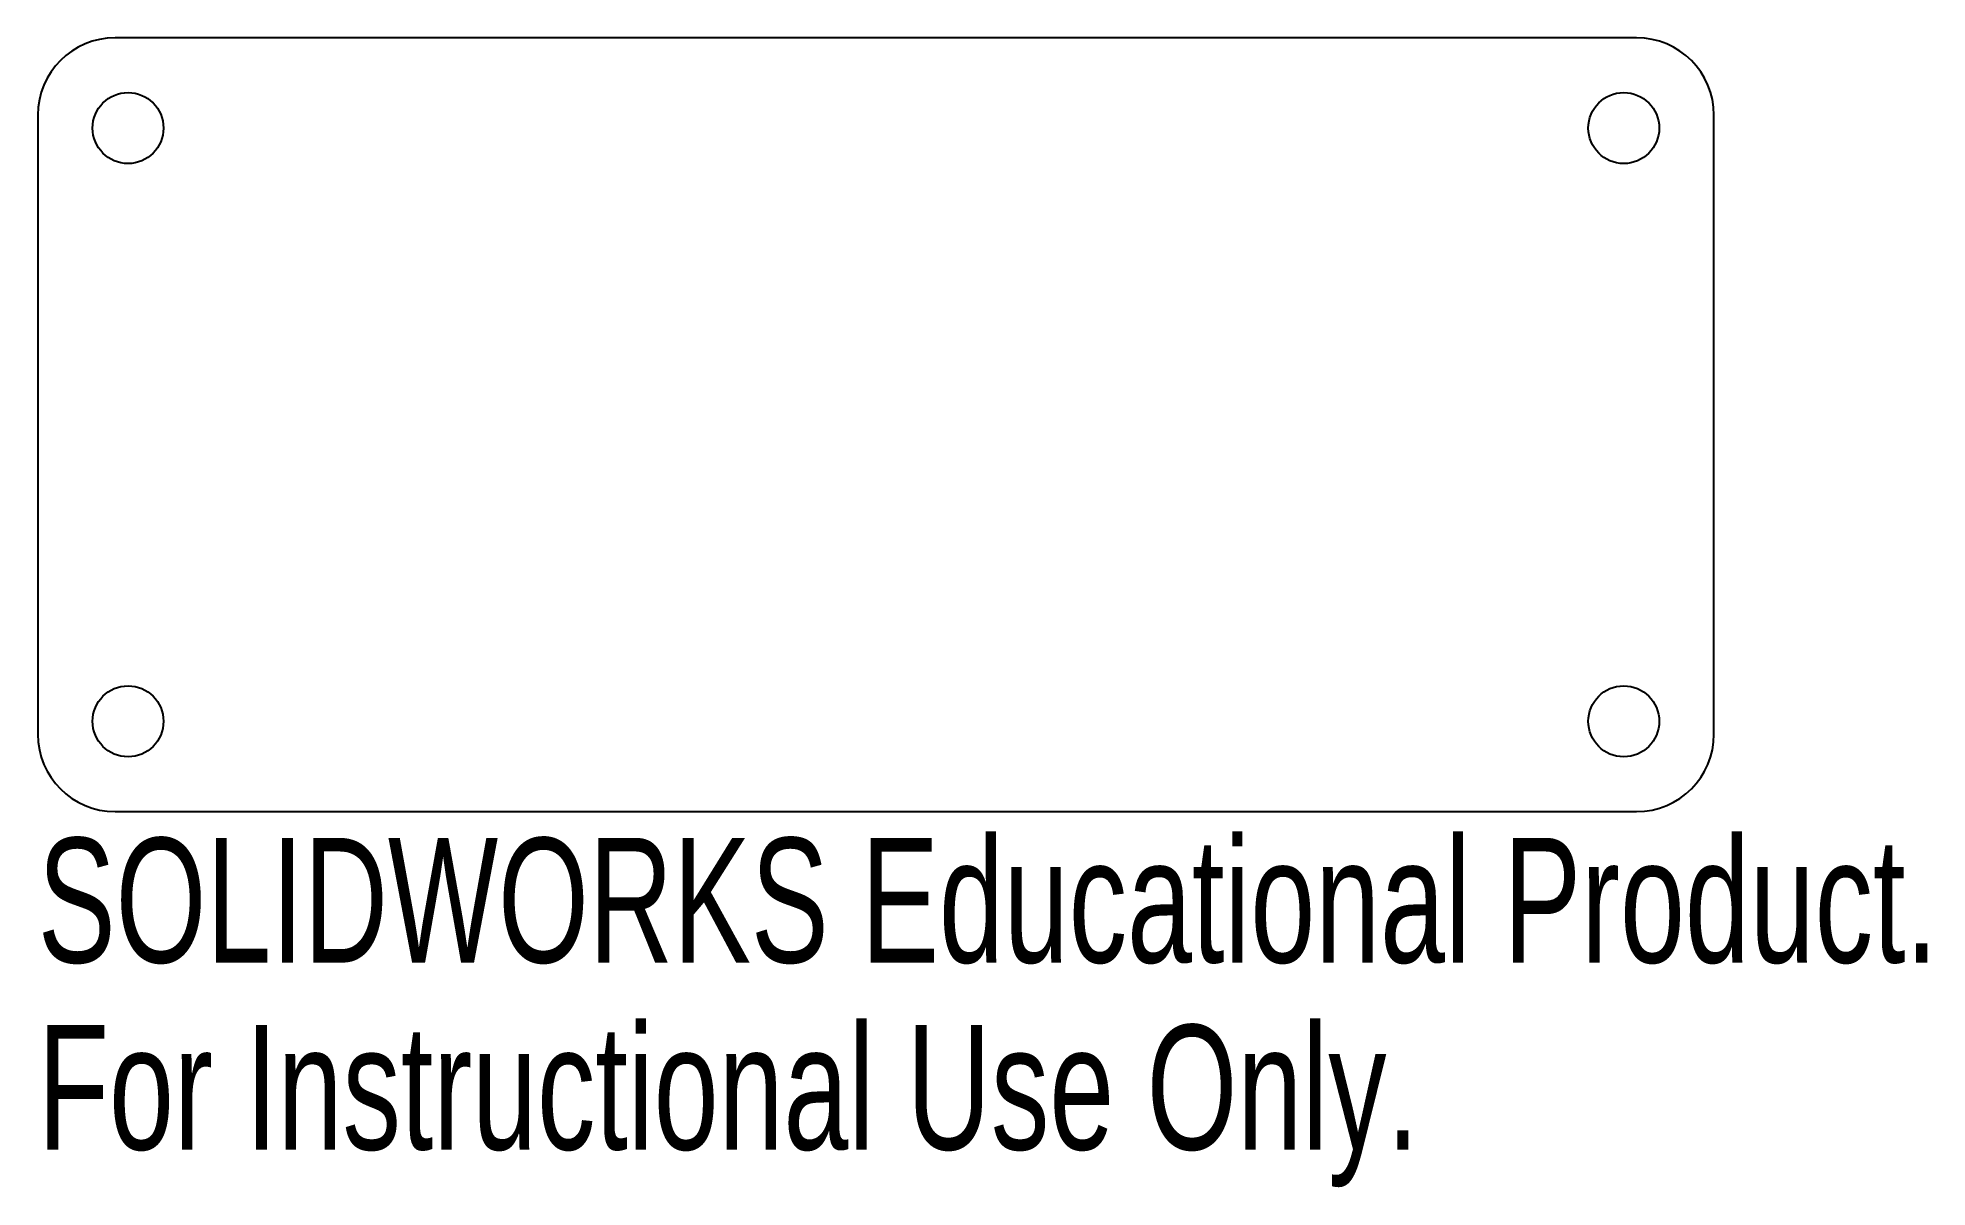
# Model space of a CAD drawing. Header units: millimetres. Extents: x -32.5 to 40.8, y -29.6 to 15.
import ezdxf

# ---------------------------------------------------------------- set-up
doc = ezdxf.new("R2010")
doc.units = ezdxf.units.MM
doc.styles.add('SLDTEXTSTYLE0', font='TXT', dxfattribs={"width": 0.7})

msp = doc.modelspace()

# ---------------------------------------------------------------- linework, layer by layer
at = {"color": 7, "linetype": 'Continuous', "lineweight": 25}
for p, q in [((29.5, 15), (-29.5, 15)), ((-32.5, 12), (-32.5, -12)), ((32.5, -12), (32.5, 12)), ((-29.5, -15), (29.5, -15))]:
    msp.add_line(p, q, dxfattribs=at)
for centre in [(-29, 11.5), (29, 11.5), (-29, -11.5), (29, -11.5)]:
    msp.add_circle(centre, 1.375, dxfattribs=at)
for centre, start, end in [((-29.5, 12), 90, 180), ((29.5, 12), 0, 90), ((-29.5, -12), 180, 270), ((29.5, -12), 270, 0)]:
    msp.add_arc(centre, 3, start, end, dxfattribs=at)

# ---------------------------------------------------------------- texts
at = {"color": 7, "linetype": 'Continuous', "char_height": 4.83362, "attachment_point": 1, "style": 'SLDTEXTSTYLE0'}
for s, insert in [('SOLIDWORKS Educational Product.', (-32.5, -16.02)), ('For Instructional Use Only.', (-32.5, -23.27))]:
    msp.add_mtext(s, dxfattribs=dict(at, insert=insert))

doc.saveas('drawing.dxf')
